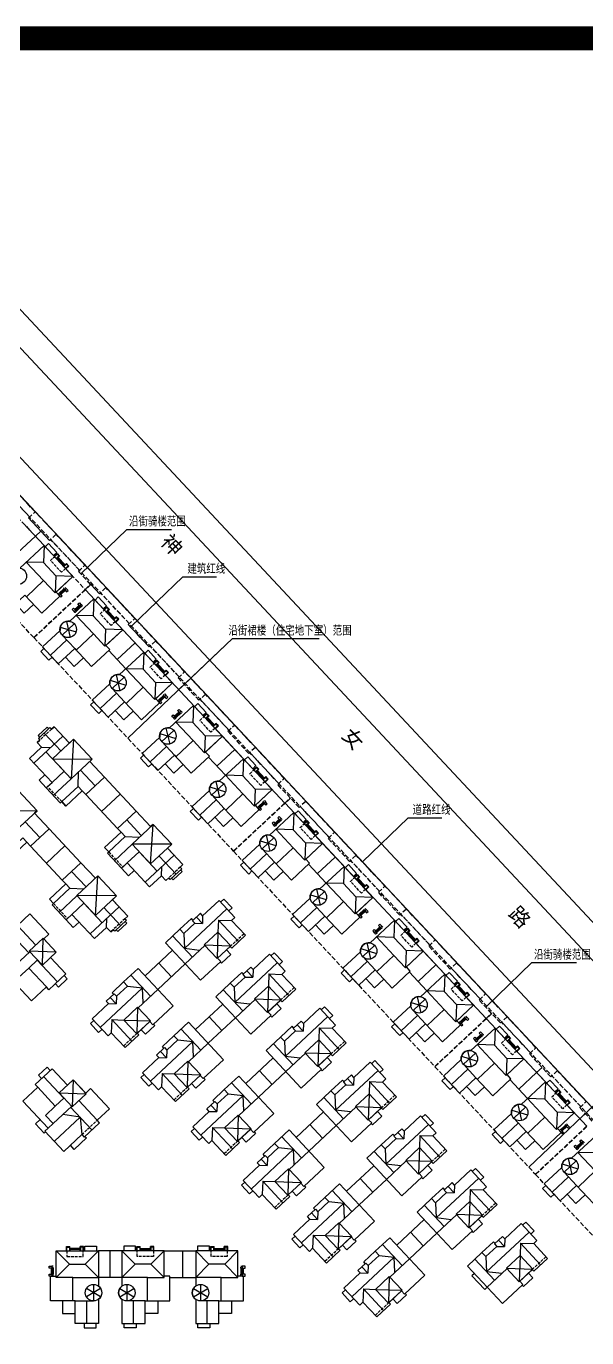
# Model space of a CAD drawing. Extents: x -34815 to 81416, y -425322 to 67478.
# Drawn here: x 3537 to 5394, y -118473 to -114128 of the extents above; entities that cross this region are included whole.
import ezdxf

# ---------------------------------------------------------------- set-up
doc = ezdxf.new("R2010")
doc.units = 0
doc.header["$LTSCALE"] = 1000
doc.header["$MEASUREMENT"] = 0
doc.linetypes.add('DASH', pattern=[0.35, 0.25, -0.1])
doc.linetypes.add('DOTE', pattern=[2.42, 2, -0.2, 0.02, -0.2])
doc.layers.add('WALL', color=2, linetype='Continuous', lineweight=25)
doc.layers.add('坯担层', color=7, linetype='Continuous')
doc.styles.add('_TCH_DIM', font='SIMPLEX', dxfattribs={"bigfont": 'GBCBIG'})
doc.styles.add('宋体', font='', dxfattribs={"width": 0.666667})
doc.styles.get('宋体').set_extended_font_data('SimSun')

# ---------------------------------------------------------------- blocks, each defined once
blk = doc.blocks.new('jhjuuoiuo')
at = {"color": 9, "linetype": 'Continuous'}
for p, q in [((353099, 611012), (715639, 222973)), ((362679, 611012), (725218, 222973)), ((626797, 278513), (369120, 554327)), ((377979, 555087), (632721, 282427)), ((410555, 506451), (404957, 512443)), ((408234, 508935), (406772, 507570)), ((418934, 497483), (431205, 509384)), ((431205, 509384), (443149, 509384)), ((423867, 492202), (421614, 494613)), ((432492, 483538), (446181, 496736)), ((446181, 496736), (455206, 496736)), ((473403, 436253), (420153, 493248)), ((420153, 493248), (473403, 436253)), ((437180, 477953), (431582, 483945)), ((431449, 453619), (459401, 480209)), ((445071, 466577), (459401, 480209)), ((459401, 480209), (482622, 480209)), ((527199, 378673), (473471, 436180)), ((473471, 436180), (527199, 378673)), ((494150, 420491), (506368, 432315)), ((506368, 432315), (515393, 432315)), ((527121, 381685), (539393, 393586)), ((539393, 393586), (551338, 393586)), ((554097, 349883), (527267, 378600)), ((527267, 378600), (554097, 349883)), ((538599, 338932), (566551, 365523)), ((542143, 365607), (540682, 364241)), ((552221, 351891), (566551, 365523))]:
    blk.add_line(p, q, dxfattribs=at)
at = {"color": 1, "linetype": 'DOTE', "ltscale": 2}
blk.add_line((369120, 554327), (642529, 261687), dxfattribs=at)
at = {"color": 5, "linetype": 'DASH', "ltscale": 5}
for p, q in [((366152, 551047), (420085, 493321)), ((406347, 480486), (352415, 538212)), ((406715, 514085), (398996, 522338)), ((405249, 512716), (397535, 520973)), ((404957, 512443), (406715, 514085)), ((404957, 512443), (405249, 512716)), ((410555, 506451), (404957, 512443)), ((412313, 508094), (410555, 506451)), ((410847, 506724), (410555, 506451)), ((418561, 498467), (410847, 506724)), ((420027, 499836), (412313, 508094)), ((418269, 498194), (420027, 499836)), ((418269, 498194), (418561, 498467)), ((421546, 494686), (418269, 498194)), ((420085, 493321), (421546, 494686)), ((421614, 494613), (420153, 493248)), ((423867, 492202), (421614, 494613)), ((420085, 493321), (406347, 480486)), ((420153, 493248), (406416, 480413)), ((425621, 493840), (423867, 492202)), ((424159, 492475), (423867, 492202)), ((431874, 484218), (424159, 492475)), ((433339, 485587), (425621, 493840)), ((431582, 483945), (433339, 485587)), ((431582, 483945), (431874, 484218)), ((437180, 477953), (431582, 483945)), ((406416, 480413), (459665, 423418)), ((438937, 479595), (437180, 477953)), ((437472, 478226), (437180, 477953)), ((445186, 469969), (437472, 478226)), ((446652, 471338), (438937, 479595)), ((444894, 469696), (446652, 471338)), ((444894, 469696), (445186, 469969)), ((450492, 463704), (444894, 469696)), ((450492, 463704), (444894, 469696)), ((452249, 465346), (450492, 463704)), ((450784, 463977), (450492, 463704)), ((458499, 455720), (450784, 463977)), ((459964, 457089), (452249, 465346)), ((458206, 455447), (459964, 457089)), ((458206, 455447), (458499, 455720)), ((463804, 449456), (458206, 455447)), ((463804, 449456), (458206, 455447)), ((465562, 451097), (463804, 449456)), ((464097, 449729), (463804, 449456)), ((471811, 441472), (464097, 449729)), ((473276, 442840), (465562, 451097)), ((471519, 441199), (473276, 442840)), ((471519, 441199), (471811, 441472)), ((474864, 437618), (471519, 441199)), ((474864, 437618), (471519, 441199)), ((459665, 423418), (473403, 436253)), ((473471, 436180), (459734, 423345)), ((473403, 436253), (474864, 437618)), ((473403, 436253), (474864, 437618)), ((474932, 437545), (473471, 436180)), ((474932, 437545), (473471, 436180)), ((477253, 435061), (474932, 437545)), ((477253, 435061), (474932, 437545)), ((479007, 436699), (477253, 435061)), ((477546, 435334), (477253, 435061)), ((485260, 427077), (477546, 435334)), ((486725, 428445), (479007, 436699)), ((484968, 426804), (486725, 428445)), ((484968, 426804), (485260, 427077)), ((490702, 420666), (484968, 426804)), ((490702, 420666), (484968, 426804)), ((459734, 423345), (513461, 365838)), ((492459, 422307), (490702, 420666)), ((490995, 420939), (490702, 420666)), ((498709, 412682), (490995, 420939)), ((500173, 414050), (492459, 422307)), ((498417, 412409), (500173, 414050)), ((498417, 412409), (498709, 412682)), ((504151, 406271), (498417, 412409)), ((504151, 406271), (498417, 412409)), ((505908, 407912), (504151, 406271)), ((513622, 399654), (505908, 407912)), ((504444, 406544), (504151, 406271)), ((512158, 398287), (504444, 406544)), ((511866, 398014), (513622, 399654)), ((511866, 398014), (512158, 398287)), ((517600, 391876), (511866, 398014)), ((517600, 391876), (511866, 398014)), ((519354, 393514), (517600, 391876)), ((527074, 385262), (519354, 393514)), ((517893, 392149), (517600, 391876)), ((525607, 383892), (517893, 392149)), ((525315, 383619), (527074, 385262)), ((525315, 383619), (525607, 383892)), ((528660, 380038), (525315, 383619)), ((528660, 380038), (525315, 383619)), ((513461, 365838), (527199, 378673)), ((527267, 378600), (513530, 365765)), ((527199, 378673), (528660, 380038)), ((527199, 378673), (528660, 380038)), ((528728, 379965), (527267, 378600)), ((528728, 379965), (527267, 378600)), ((531049, 377481), (528728, 379965)), ((531049, 377481), (528728, 379965)), ((532805, 379121), (531049, 377481)), ((540523, 370867), (532805, 379121)), ((531342, 377754), (531049, 377481)), ((539056, 369497), (531342, 377754)), ((538764, 369224), (540523, 370867)), ((538764, 369224), (539056, 369497)), ((544498, 363086), (538764, 369224)), ((544498, 363086), (538764, 369224)), ((513530, 365765), (540359, 337048)), ((546254, 364726), (544498, 363086)), ((553972, 356472), (546254, 364726)), ((544791, 363359), (544498, 363086)), ((552505, 355102), (544791, 363359)), ((552213, 354829), (553972, 356472)), ((552213, 354829), (552505, 355102)), ((555558, 351248), (552213, 354829)), ((555558, 351248), (552213, 354829)), ((540359, 337048), (554097, 349883)), ((540427, 336975), (554165, 349810)), ((580706, 293863), (540427, 336975))]:
    blk.add_line(p, q, dxfattribs=at)
at = {"color": 1, "linetype": 'DASH', "ltscale": 5}
blk.add_line((639782, 261687), (367645, 552940), dxfattribs=at)
at = {"layer": 'WALL', "color": 5}
for p, q in [((412438, 501505), (413250, 502263)), ((414282, 499532), (415093, 500290)), ((414394, 493479), (413225, 492387)), ((414579, 493282), (413410, 492189)), ((414763, 493084), (413594, 491992)), ((414633, 493223), (415132, 492690)), ((418532, 489051), (417362, 487959)), ((418716, 488854), (417547, 487761)), ((418900, 488656), (417731, 487564)), ((418661, 488912), (418163, 489445)), ((425751, 487256), (426562, 488014)), ((427594, 485283), (428405, 486041)), ((439063, 473007), (439874, 473765)), ((440907, 471034), (441718, 471792)), ((441019, 464981), (439850, 463889)), ((441204, 464784), (440035, 463692)), ((441388, 464587), (440219, 463494)), ((441258, 464726), (441757, 464192)), ((445156, 460553), (443987, 459461)), ((445341, 460356), (444172, 459264)), ((445525, 460159), (444356, 459066)), ((445286, 460414), (444788, 460948)), ((452376, 458759), (453187, 459516)), ((454219, 456786), (455030, 457543)), ((465688, 444510), (466499, 445267)), ((467532, 442537), (468343, 443295)), ((467644, 436484), (466475, 435391)), ((467829, 436286), (466659, 435194)), ((468013, 436089), (466844, 434997)), ((467883, 436228), (468382, 435695)), ((471918, 431909), (470749, 430817)), ((472102, 431712), (470933, 430620)), ((472287, 431515), (471117, 430423)), ((472048, 431771), (471549, 432304)), ((479137, 430115), (479948, 430873)), ((480981, 428142), (481792, 428900)), ((492586, 415720), (493397, 416478)), ((494429, 413747), (495241, 414505)), ((494549, 407686), (493380, 406594)), ((494734, 407489), (493564, 406397)), ((494918, 407292), (493749, 406199)), ((494788, 407431), (495286, 406897)), ((455678, 404981), (455568, 401730)), ((461072, 399209), (455678, 404981)), ((455678, 404981), (459212, 404861)), ((498816, 403120), (497647, 402027)), ((498946, 402981), (498447, 403514)), ((499000, 402922), (497831, 401830)), ((499185, 402725), (498015, 401633)), ((506035, 401325), (506846, 402083)), ((507878, 399352), (508690, 400110)), ((469127, 390586), (469017, 387336)), ((474520, 384814), (469127, 390586)), ((469127, 390586), (472661, 390466)), ((519484, 386930), (520295, 387688)), ((521327, 384957), (522139, 385715)), ((521447, 378896), (520278, 377804)), ((521631, 378699), (520462, 377607)), ((521686, 378641), (522184, 378107)), ((427181, 378356), (427061, 374823)), ((432574, 372584), (427181, 378356)), ((427181, 378356), (430431, 378246)), ((482576, 376191), (482466, 372941)), ((487969, 370419), (482576, 376191)), ((482576, 376191), (486110, 376071)), ((521816, 378502), (520647, 377410)), ((525714, 374330), (524545, 373237)), ((525898, 374132), (524729, 373040)), ((526082, 373935), (524913, 372843)), ((525844, 374191), (525345, 374724)), ((532933, 372535), (533744, 373293)), ((534776, 370562), (535588, 371320)), ((440630, 363961), (440510, 360428)), ((446023, 358189), (440630, 363961)), ((440630, 363961), (443880, 363851)), ((496025, 361796), (495915, 358546)), ((501418, 356024), (496025, 361796)), ((496025, 361796), (499559, 361676)), ((546382, 358140), (547193, 358898)), ((548225, 356167), (549037, 356925)), ((454079, 349567), (453959, 346033)), ((459472, 343794), (454079, 349567)), ((454079, 349567), (457329, 349456)), ((509474, 347401), (509364, 344151)), ((514867, 341629), (509474, 347401)), ((509474, 347401), (513008, 347281)), ((548345, 350106), (547176, 349014)), ((548529, 349909), (547360, 348817)), ((548714, 349712), (547545, 348620)), ((548584, 349851), (549082, 349317)), ((552612, 345540), (551443, 344447)), ((552796, 345342), (551627, 344250)), ((552980, 345145), (551811, 344053)), ((552742, 345401), (552243, 345934)), ((467528, 335172), (467408, 331638)), ((472921, 329399), (467528, 335172)), ((467528, 335172), (470778, 335061)), ((522923, 333006), (522813, 329756)), ((528316, 327234), (522923, 333006)), ((522923, 333006), (526457, 332886)), ((480977, 320777), (480857, 317243)), ((486370, 315004), (480977, 320777)), ((480977, 320777), (484227, 320666)), ((412310, 316587), (415860, 313037)), ((416010, 316587), (416010, 317697)), ((418710, 316587), (418710, 317697)), ((423610, 316587), (420060, 313037)), ((429910, 316587), (433460, 313037)), ((434810, 316587), (434810, 317697)), ((437510, 316587), (437510, 317697)), ((441210, 316587), (437660, 313037)), ((449610, 316587), (453160, 313037)), ((454510, 316587), (454510, 317697)), ((457210, 316587), (457210, 317697)), ((460910, 316587), (457360, 313037)), ((536372, 318612), (536262, 315361)), ((541765, 312839), (536372, 318612)), ((536372, 318612), (539906, 318492)), ((412310, 309487), (415860, 313037)), ((423610, 309487), (420060, 313037)), ((429910, 309487), (433460, 313037)), ((441210, 309487), (437660, 313037)), ((449610, 309487), (453160, 313037)), ((460910, 309487), (457360, 313037)), ((411160, 311937), (410430, 311937)), ((410970, 311937), (410970, 310337)), ((411240, 311937), (411240, 310337)), ((411510, 311937), (411510, 310337)), ((461710, 311937), (461710, 310337)), ((461980, 311937), (461980, 310337)), ((462060, 311937), (462790, 311937)), ((462250, 311937), (462250, 310337)), ((494426, 306382), (494305, 302848)), ((499819, 300609), (494426, 306382)), ((494426, 306382), (497676, 306271))]:
    blk.add_line(p, q, dxfattribs=at)
for points in [[(409093, 505085), (403495, 511077)], [(402023, 503132), (406772, 507570)], [(409093, 505085), (408937, 500492), (404344, 500648)], [(411591, 502412), (412468, 503231), (410283, 505569), (409406, 504750)], [(411790, 502199), (412601, 502957), (413250, 502263)], [(411892, 502090), (412594, 502745), (413038, 502270), (412336, 501615)], [(412438, 501505), (412658, 501710), (414501, 499737), (414282, 499532)], [(412855, 501894), (414698, 499921)], [(408986, 495679), (404344, 500648)], [(412214, 496984), (408937, 500492)], [(414828, 498947), (415529, 499603), (415086, 500078), (414384, 499422)], [(414930, 498838), (415741, 499596), (415093, 500290)], [(416808, 496828), (412214, 496984), (412058, 492391)], [(412826, 492082), (413191, 492423), (413464, 492131), (413099, 491790)], [(414726, 493857), (414762, 493891), (415035, 493599), (414633, 493223), (414360, 493515), (414580, 493720)], [(422406, 490837), (422250, 486243), (417656, 486399)], [(424904, 488163), (425780, 488982), (423596, 491321), (422719, 490501)], [(406294, 489332), (403810, 487011), (401489, 489495)], [(417400, 487186), (417363, 487152), (417090, 487444), (417492, 487820), (417765, 487527), (417546, 487323)], [(417400, 487186), (417765, 487527), (417492, 487820), (417127, 487478)], [(419300, 488961), (419336, 488995), (419063, 489288), (418661, 488912), (418934, 488620), (419154, 488825)], [(425102, 487950), (425913, 488708), (426562, 488014)], [(425205, 487841), (425906, 488496), (426350, 488021), (425649, 487366)], [(425751, 487256), (425970, 487461), (427813, 485488), (427594, 485283)], [(426167, 487645), (428011, 485672)], [(417155, 484152), (413940, 481148)], [(415051, 484793), (416045, 480507)], [(422298, 481430), (417656, 486399)], [(425527, 482736), (422250, 486243)], [(428140, 484699), (428842, 485354), (428398, 485829), (427697, 485174)], [(428243, 484589), (429054, 485347), (428405, 486041)], [(413443, 483291), (417652, 482009)], [(417285, 477568), (413940, 481148)], [(430120, 482580), (425527, 482736), (425371, 478142)], [(435718, 476588), (430120, 482580)], [(411263, 475225), (410386, 474406), (408201, 476744), (409078, 477564)], [(410785, 475737), (415169, 479833)], [(430969, 472150), (426395, 477046)], [(428647, 474635), (433397, 479072)], [(438216, 473914), (439093, 474734), (436908, 477072), (436031, 476253)], [(419607, 475083), (417122, 472762), (414801, 475247)], [(435718, 476588), (435562, 471994), (430969, 472150)], [(438415, 473701), (439226, 474459), (439874, 473765)], [(438517, 473592), (439219, 474247), (439662, 473772), (438961, 473117)], [(439063, 473007), (439283, 473212), (441126, 471239), (440907, 471034)], [(439480, 473396), (441323, 471424)], [(430468, 469903), (427253, 466899)], [(428363, 470545), (429357, 466258)], [(435611, 467181), (430969, 472150)], [(438839, 468487), (435562, 471994)], [(441453, 470450), (442154, 471105), (441711, 471580), (441009, 470925)], [(441555, 470340), (442366, 471098), (441718, 471792)], [(426756, 469043), (430965, 467760)], [(430598, 463319), (427253, 466899)], [(443433, 468331), (438839, 468487), (438683, 463893)], [(424575, 460977), (423698, 460157), (421514, 462496), (422390, 463315)], [(424097, 461488), (428481, 465584)], [(439451, 463584), (439816, 463926), (440089, 463633), (439724, 463292)], [(441351, 465359), (441387, 465393), (441660, 465101), (441258, 464726), (440985, 465018), (441204, 465223)], [(451528, 459665), (452405, 460485), (450221, 462823), (449344, 462004)], [(432919, 460835), (430435, 458513), (428113, 460998)], [(444025, 458688), (443988, 458654), (443715, 458947), (444117, 459322), (444390, 459030), (444171, 458825)], [(444025, 458688), (444390, 459030), (444117, 459322), (443752, 458981)], [(449031, 462339), (448875, 457745), (444281, 457901)], [(445925, 460463), (445961, 460498), (445688, 460790), (445286, 460414), (445559, 460122), (445778, 460327)], [(451727, 459453), (452538, 460210), (453187, 459516)], [(451830, 459343), (452531, 459998), (452975, 459523), (452273, 458868)], [(413807, 436615), (414899, 435446), (419283, 439542), (420239, 438519), (425208, 443161), (421317, 447326), (421974, 447941), (416991, 453275), (415895, 452251), (411798, 456635), (411075, 455959), (410665, 456397), (407582, 453517), (407991, 453078), (407268, 452402), (408429, 451160), (405214, 448156), (411221, 441726), (409687, 440292), (413441, 436273), (413807, 436615)], [(410329, 456083), (409913, 456529), (407502, 454276), (407918, 453831)], [(411075, 455959), (411798, 456635), (415895, 452251), (416991, 453275), (421974, 447941), (421317, 447326), (425208, 443161), (420239, 438519), (419283, 439542), (414899, 435446), (413807, 436615)], [(441676, 456296), (442670, 452009)], [(448923, 452933), (444281, 457901)], [(452151, 454238), (448875, 457745)], [(452376, 458759), (452595, 458963), (454438, 456990), (454219, 456786)], [(452792, 459148), (454636, 457175)], [(454765, 456201), (455467, 456856), (455023, 457331), (454321, 456676)], [(454868, 456091), (455679, 456849), (455030, 457543)], [(410052, 440634), (411221, 441726), (405214, 448156), (408429, 451160), (407268, 452402), (407991, 453078)], [(406374, 446914), (414120, 454150)], [(413629, 450134), (409124, 454957)], [(414120, 454150), (415895, 452251), (416991, 453275), (421974, 447941), (421317, 447326), (425208, 443161), (420239, 438519)], [(416991, 453275), (416348, 442684)], [(440068, 454794), (444277, 453511)], [(443780, 455654), (440565, 452651)], [(443910, 449070), (440565, 452651)], [(456745, 454082), (452151, 454238), (451995, 449644)], [(462343, 448090), (456745, 454082)], [(408429, 451160), (410831, 451078)], [(411221, 441726), (414436, 444730), (409589, 449918)], [(437888, 446728), (437011, 445908), (434826, 448247), (435703, 449066)], [(437410, 447239), (441794, 451335)], [(455272, 446137), (460022, 450575)], [(411364, 448018), (421974, 447941)], [(446231, 446586), (443747, 444265), (441426, 446749)], [(457593, 443653), (453019, 448548)], [(462343, 448090), (462187, 443497), (457593, 443653)], [(464841, 445417), (465718, 446236), (463533, 448574), (462656, 447755)], [(465040, 445204), (465851, 445962), (466499, 445267)], [(465142, 445094), (465844, 445750), (466287, 445275), (465586, 444619)], [(399047, 422824), (400139, 421655), (404523, 425751), (405479, 424728), (410448, 429371), (406556, 433536), (407214, 434150), (402230, 439484), (401134, 438460), (397038, 442845), (396315, 442169), (395905, 442607), (392822, 439726), (393231, 439288), (392508, 438612), (393668, 437370), (390453, 434366), (396461, 427936), (394926, 426502), (398681, 422483), (399047, 422824)], [(396315, 442169), (397038, 442845), (401134, 438460), (402230, 439484), (407214, 434150), (406556, 433536), (410448, 429371), (405479, 424728), (404523, 425751), (400139, 421655), (399047, 422824)], [(409687, 440292), (407782, 442331), (409316, 443765)], [(411564, 438283), (416314, 442720)], [(418191, 440711), (418321, 444527)], [(422724, 440840), (418832, 445005)], [(425208, 443161), (433673, 434100)], [(454988, 442047), (455982, 437761)], [(462236, 438684), (457593, 443653)], [(465464, 439989), (462187, 443497)], [(465688, 444510), (465907, 444714), (467751, 442742), (467532, 442537)], [(466105, 444899), (467948, 442926)], [(468078, 441952), (468779, 442608), (468335, 443083), (467634, 442427)], [(468180, 441843), (468991, 442600), (468343, 443295)], [(399359, 440360), (401134, 438460), (402230, 439484), (407214, 434150), (406556, 433536), (410448, 429371), (405479, 424728)], [(419283, 439542), (418191, 440711), (413807, 436615)], [(420239, 438519), (428705, 429458)], [(429441, 438631), (424472, 433988)], [(453381, 440545), (457590, 439262)], [(457093, 441406), (453878, 438402)], [(457223, 434821), (453878, 438402)], [(470057, 439833), (465464, 439989), (465308, 435396)], [(451200, 432479), (450323, 431660), (448139, 433998), (449015, 434817)], [(450722, 432990), (455106, 437087)], [(466076, 435087), (466441, 435428), (466714, 435136), (466349, 434794)], [(467975, 436862), (468012, 436896), (468285, 436603), (467883, 436228), (467610, 436520), (467829, 436725)], [(396604, 434228), (407214, 434150)], [(407963, 427050), (404072, 431215)], [(445483, 419131), (446206, 419807), (442110, 424191), (443206, 425215), (438222, 430550), (437565, 429935), (433673, 434100), (428705, 429458), (429660, 428435), (425276, 424339), (426368, 423170)], [(426368, 423170), (425276, 424339), (429660, 428435), (428705, 429458), (433673, 434100), (437565, 429935), (438222, 430550), (443206, 425215), (442110, 424191), (446206, 419807), (445483, 419131), (445892, 418693), (442809, 415812), (442399, 416250), (441676, 415574), (440515, 416817), (437300, 413813), (431292, 420243), (429758, 418809), (426003, 422828), (426368, 423170)], [(443885, 422292), (442110, 424191), (443206, 425215), (438222, 430550), (437565, 429935), (433673, 434100), (428705, 429458)], [(431189, 431779), (435080, 427614)], [(459544, 432337), (457059, 430016), (454738, 432500)], [(478489, 430809), (479300, 431567), (479948, 430873)], [(478591, 430699), (479293, 431355), (479736, 430880), (479035, 430224)], [(410448, 429371), (418913, 420310)], [(429660, 428435), (430753, 427266), (426368, 423170)], [(437579, 419959), (438222, 430550)], [(479137, 430115), (479356, 430320), (481200, 428347), (480981, 428142)], [(479554, 430504), (481397, 428531)], [(481527, 427557), (482228, 428213), (481784, 428688), (481083, 428032)], [(481629, 427448), (482440, 428205), (481792, 428900)], [(404523, 425751), (403431, 426921), (399047, 422824)], [(405479, 424728), (413944, 415668)], [(414680, 424840), (409712, 420198)], [(427880, 420819), (432630, 425256)], [(430753, 427266), (434569, 427136)], [(443206, 425215), (432596, 425293)], [(489241, 419300), (483506, 425438)], [(431292, 420243), (434507, 423247), (439354, 418059)], [(436139, 415055), (443885, 422292)], [(439845, 422075), (444350, 417252)], [(482136, 417384), (486886, 421821)], [(430722, 405341), (431446, 406017), (427350, 410401), (428446, 411425), (423462, 416759), (422804, 416145), (418913, 420310), (413944, 415668), (414900, 414645), (410516, 410549), (411608, 409379)], [(411608, 409379), (410516, 410549), (414900, 414645), (413944, 415668), (418913, 420310), (422804, 416145), (423462, 416759), (428446, 411425), (427350, 410401), (431446, 406017), (430722, 405341), (431132, 404903), (428048, 402022), (427639, 402460), (426915, 401784), (425755, 403026), (422540, 400023), (416532, 406453), (414997, 405019), (411243, 409038), (411608, 409379)], [(429125, 408501), (427350, 410401), (428446, 411425), (423462, 416759), (422804, 416145), (418913, 420310), (413944, 415668)], [(416429, 417989), (420320, 413824)], [(429758, 418809), (431662, 416771), (433197, 418204)], [(430123, 419151), (431292, 420243), (437300, 413813), (440515, 416817), (441676, 415574), (442399, 416250)], [(440515, 416817), (440597, 419219)], [(445556, 418379), (445973, 417933), (443561, 415680), (443145, 416126)], [(484491, 414863), (479781, 419905)], [(491938, 416414), (492749, 417172), (493397, 416478)], [(414900, 414645), (415992, 413476), (411608, 409379)], [(422819, 406168), (423462, 416759)], [(492040, 416304), (492742, 416960), (493185, 416485), (492484, 415829)], [(492586, 415720), (492805, 415925), (494649, 413952), (494429, 413747)], [(493003, 416109), (494846, 414136)], [(494976, 413162), (495677, 413818), (495233, 414293), (494532, 413637)], [(495078, 413053), (495889, 413810), (495241, 414505)], [(413120, 407029), (417870, 411466)], [(415992, 413476), (419808, 413346)], [(428446, 411425), (417836, 411503)], [(459212, 404861), (460089, 405680), (455856, 410211), (451472, 406115), (450857, 406772), (448738, 404793), (449353, 404135), (446430, 401404), (445406, 402500), (441533, 398882), (450886, 388871), (456293, 393923), (455474, 394800), (458835, 397940), (459245, 397502), (462898, 400915), (459212, 404861)], [(458447, 407438), (459316, 408250), (457132, 410589), (456262, 409776)], [(398137, 389814), (393085, 395222), (397908, 399727), (397294, 400385), (401386, 404208), (402000, 403550), (405288, 406623), (410340, 401215), (409025, 399986), (412370, 396406), (410836, 394972), (414932, 390588), (410401, 386355), (409719, 387086), (405773, 383400), (399014, 390634), (398137, 389814), (393085, 395222)], [(416532, 406453), (419747, 409457), (424594, 404269)], [(421379, 401265), (429125, 408501)], [(425084, 408285), (429590, 403462)], [(457972, 407946), (446610, 397330)], [(402000, 403550), (406915, 398289)], [(414997, 405019), (416902, 402980), (418437, 404414)], [(415363, 405360), (416532, 406453), (422540, 400023), (425755, 403026), (426915, 401784), (427639, 402460)], [(425755, 403026), (425836, 405429)], [(430796, 404589), (431212, 404143), (428801, 401890), (428384, 402336)], [(448857, 404973), (448482, 405374), (445406, 402500)], [(449353, 404135), (451402, 404065)], [(449798, 405782), (451402, 404065)], [(451472, 406115), (451402, 404065)], [(399340, 402297), (405006, 396232)], [(408643, 392924), (408888, 400133)], [(443469, 400691), (448726, 395065)], [(446430, 401404), (446610, 397330)], [(455568, 401730), (455328, 394663)], [(505387, 402019), (506198, 402777), (506846, 402083)], [(505489, 401909), (506191, 402565), (506634, 402090), (505933, 401434)], [(506035, 401325), (506254, 401530), (508098, 399557), (507878, 399352)], [(506452, 401714), (508295, 399741)], [(508425, 398767), (509126, 399423), (508682, 399898), (507981, 399242)], [(508527, 398658), (509338, 399416), (508690, 400110)], [(400329, 391862), (405298, 396505)], [(412370, 396406), (405162, 396651)], [(436069, 390082), (443376, 396909)], [(450662, 396874), (446610, 397330)], [(452051, 398171), (446790, 393256)], [(451914, 398317), (458981, 398077)], [(456154, 393793), (456496, 393428), (458980, 395749), (457819, 396991)], [(471896, 393043), (472765, 393855), (470581, 396194), (469711, 395381)], [(516139, 390510), (510404, 396648)], [(405008, 392128), (407346, 394313)], [(412666, 388472), (407273, 394244)], [(439483, 386429), (446790, 393256)], [(439723, 393496), (443136, 389842)], [(472661, 390466), (473538, 391286), (469305, 395816), (464921, 391720), (464306, 392377), (462187, 390398), (462802, 389740), (459879, 387009), (458855, 388105), (454982, 384487), (464335, 374476), (469742, 379528), (468923, 380405), (472284, 383545), (472694, 383107), (476347, 386520), (472661, 390466)], [(471421, 393551), (460059, 382935)], [(509034, 388594), (513784, 393031)], [(409719, 387086), (405008, 392128), (402377, 389670), (400329, 391862), (399014, 390634)], [(414449, 390137), (415269, 389261), (412930, 387076), (412111, 387953)], [(427061, 374823), (426184, 374004), (421951, 378534), (426335, 382630), (425721, 383288), (427840, 385268), (428454, 384610), (431377, 387341), (430353, 388437), (434226, 392055), (443579, 382044), (438172, 376992), (437352, 377869), (433991, 374729), (434401, 374291), (430747, 370877), (427061, 374823)], [(432290, 390246), (437546, 384620)], [(462306, 390578), (461931, 390979), (458855, 388105)], [(462802, 389740), (464851, 389670)], [(463247, 391388), (464851, 389670)], [(464921, 391720), (464851, 389670)], [(511389, 386073), (506679, 391115)], [(424067, 376269), (435430, 386885)], [(427652, 385162), (427277, 385563), (430353, 388437)], [(431377, 387341), (435430, 386885)], [(434222, 381513), (439483, 386429)], [(435610, 382810), (435430, 386885)], [(456918, 386296), (462175, 380670)], [(459879, 387009), (460059, 382935)], [(469017, 387336), (468777, 380268)], [(518836, 387624), (519647, 388382), (520295, 387688)], [(518938, 387514), (519640, 388170), (520083, 387695), (519382, 387039)], [(519484, 386930), (519703, 387135), (521547, 385162), (521327, 384957)], [(519901, 387319), (521744, 385346)], [(521976, 384263), (522787, 385021), (522139, 385715)], [(426335, 382630), (428385, 382561)], [(426780, 384278), (428385, 382561)], [(428454, 384610), (428385, 382561)], [(449518, 375687), (456825, 382514)], [(464111, 382479), (460059, 382935)], [(465500, 383776), (460239, 378861)], [(465363, 383922), (472430, 383682)], [(469603, 379399), (469945, 379033), (472429, 381354), (471268, 382596)], [(521874, 384372), (522575, 385028), (522131, 385503), (521430, 384847)], [(434085, 381659), (433845, 374592)], [(452932, 372034), (460239, 378861)], [(453172, 379101), (456585, 375447)], [(486110, 376071), (486987, 376891), (482754, 381421), (478370, 377325), (477755, 377982), (475636, 376003), (476251, 375345), (473328, 372614), (472304, 373710), (468431, 370092), (477784, 360081), (483191, 365133), (482372, 366010), (485733, 369150), (486143, 368712), (489796, 372125), (486110, 376071)], [(484870, 379156), (473508, 368540)], [(485345, 378648), (486214, 379460), (484030, 381799), (483160, 380986)], [(424542, 375761), (423672, 374949), (421488, 377287), (422357, 378099)], [(430431, 378246), (437498, 378006)], [(438310, 377122), (438652, 376757), (436167, 374436), (435007, 375678)], [(440510, 360428), (439633, 359609), (435400, 364139), (439784, 368235), (439170, 368893), (441289, 370873), (441903, 370215), (444826, 372946), (443802, 374042), (447675, 377660), (457028, 367649), (451620, 362598), (450801, 363474), (447440, 360334), (447850, 359896), (444196, 356482), (440510, 360428)], [(445739, 375851), (450995, 370225)], [(475755, 376183), (475380, 376584), (472304, 373710)], [(476251, 375345), (478300, 375275)], [(476696, 376993), (478300, 375275)], [(478370, 377325), (478300, 375275)], [(437516, 361874), (448879, 372490)], [(441101, 370767), (440726, 371168), (443802, 374042)], [(444826, 372946), (448879, 372490)], [(447671, 367118), (452932, 372034)], [(449059, 368415), (448879, 372490)], [(470367, 371901), (475624, 366275)], [(473328, 372614), (473508, 368540)], [(482466, 372941), (482226, 365874)], [(532285, 373229), (533096, 373987), (533744, 373293)], [(532387, 373119), (533089, 373775), (533532, 373300), (532831, 372644)], [(532933, 372535), (533152, 372740), (534996, 370767), (534776, 370562)], [(533350, 372924), (535193, 370951)], [(439784, 368235), (441834, 368166)], [(440229, 369883), (441834, 368166)], [(441903, 370215), (441834, 368166)], [(462967, 361292), (470274, 368119)], [(477560, 368084), (473508, 368540)], [(478949, 369381), (473688, 364466)], [(478812, 369527), (485879, 369287)], [(483052, 365004), (483394, 364638), (485878, 366959), (484717, 368202)], [(535323, 369977), (536024, 370633), (535580, 371108), (534879, 370452)], [(535425, 369868), (536236, 370626), (535588, 371320)], [(409329, 348540), (414381, 343133), (419203, 347638), (419818, 346981), (423910, 350804), (423295, 351461), (426584, 354533), (421532, 359941), (420216, 358712), (416871, 362292), (415337, 360859), (411241, 365243), (406710, 361010), (407393, 360280), (403447, 356593), (410206, 349359), (409329, 348540), (414381, 343133)], [(410758, 364792), (409939, 365669), (407601, 363485), (408420, 362608)], [(447534, 367265), (447294, 360197)], [(466621, 364706), (470034, 361052)], [(499559, 361676), (500436, 362496), (496203, 367026), (491819, 362930), (491204, 363587), (489085, 361608), (489700, 360950), (486777, 358219), (485753, 359315), (481880, 355697), (491233, 345686), (496640, 350738), (495821, 351615), (499182, 354756), (499592, 354317), (503245, 357731), (499559, 361676)], [(498319, 364761), (486957, 354145)], [(498794, 364253), (499663, 365065), (497479, 367404), (496609, 366591)], [(543037, 361720), (537302, 367858)], [(408975, 363127), (414369, 357354)], [(416871, 362292), (416626, 355084)], [(437991, 361366), (437121, 360554), (434937, 362892), (435806, 363704)], [(443880, 363851), (450947, 363611)], [(451759, 362727), (452101, 362362), (449616, 360041), (448456, 361283)], [(453959, 346033), (453082, 345214), (448849, 349744), (453233, 353840), (452619, 354498), (454738, 356478), (455352, 355820), (458275, 358551), (457251, 359647), (461124, 363265), (470477, 353254), (465069, 348203), (464250, 349079), (460889, 345939), (461299, 345501), (457645, 342087), (453959, 346033)], [(459188, 361456), (464444, 355830)], [(466381, 357639), (473688, 364466)], [(489204, 361788), (488829, 362189), (485753, 359315)], [(490145, 362598), (491749, 360880)], [(491819, 362930), (491749, 360880)], [(538287, 357283), (533577, 362325)], [(535932, 359804), (540682, 364241)], [(407393, 360280), (412103, 355238), (409473, 352780), (411521, 350588), (410206, 349359)], [(413145, 358811), (420353, 358566)], [(450965, 347479), (462328, 358095)], [(454550, 356372), (454175, 356773), (457251, 359647)], [(458275, 358551), (462328, 358095)], [(461120, 352723), (466381, 357639)], [(462508, 354020), (462328, 358095)], [(486777, 358219), (486957, 354145)], [(489700, 360950), (491749, 360880)], [(495915, 358546), (495675, 351479)], [(545734, 358834), (546545, 359592), (547193, 358898)], [(545836, 358724), (546537, 359380), (546981, 358905), (546280, 358250)], [(546382, 358140), (546601, 358345), (548445, 356372), (548225, 356167)], [(546799, 358529), (548642, 356556)], [(411521, 350588), (416490, 355230)], [(412103, 355238), (414442, 357422)], [(421864, 348892), (416197, 354957)], [(423295, 351461), (418380, 356722)], [(453678, 355488), (455283, 353771)], [(455352, 355820), (455283, 353771)], [(483816, 357506), (489073, 351880)], [(491009, 353689), (486957, 354145)], [(492398, 354986), (487137, 350071)], [(492261, 355132), (499328, 354892)], [(548772, 355582), (549473, 356238), (549029, 356713), (548328, 356057)], [(548874, 355473), (549685, 356231), (549037, 356925)], [(408014, 351705), (406772, 350544), (409093, 348060), (409458, 348401)], [(411855, 345836), (418723, 352253)], [(418723, 352253), (414151, 353046)], [(418723, 352253), (419203, 347638)], [(453233, 353840), (455283, 353771)], [(460983, 352870), (460743, 345803)], [(476416, 346897), (483723, 353724)], [(513008, 347281), (513885, 348101), (509652, 352631), (505268, 348535), (504653, 349193), (502534, 347213), (503149, 346555), (500226, 343824), (499202, 344920), (495329, 341302), (504682, 331291), (510089, 336343), (509270, 337220), (512631, 340361), (513041, 339922), (516694, 343336), (513008, 347281)], [(496501, 350609), (496843, 350243), (499327, 352564), (498166, 353807)], [(512243, 349858), (513112, 350671), (510927, 353009), (510058, 352196)], [(420008, 347158), (420410, 346727), (417159, 343689), (416142, 344778)], [(451440, 346971), (450570, 346159), (448386, 348497), (449255, 349310)], [(457329, 349456), (464396, 349216)], [(465208, 348332), (465550, 347967), (463065, 345646), (461905, 346888)], [(467408, 331638), (466531, 330819), (462298, 335349), (466682, 339445), (466068, 340103), (468187, 342083), (468801, 341425), (471724, 344156), (470700, 345252), (474573, 348870), (483926, 338860), (478518, 333808), (477699, 334684), (474338, 331544), (474748, 331106), (471094, 327692), (467408, 331638)], [(472636, 347061), (477893, 341435)], [(479830, 343244), (487137, 350071)], [(480070, 350311), (483483, 346657)], [(502653, 347393), (502278, 347794), (499202, 344920)], [(511768, 350366), (500406, 339750)], [(503594, 348203), (505198, 346485)], [(505268, 348535), (505198, 346485)], [(464414, 333084), (475777, 343700)], [(467999, 341977), (467624, 342378), (470700, 345252)], [(471724, 344156), (475777, 343700)], [(475957, 339626), (475777, 343700)], [(500226, 343824), (500406, 339750)], [(503149, 346555), (505198, 346485)], [(509364, 344151), (509124, 337084)], [(467127, 341093), (468732, 339376)], [(468801, 341425), (468732, 339376)], [(474569, 338328), (479830, 343244)], [(497265, 343111), (502522, 337485)], [(505847, 340591), (500586, 335676)], [(505710, 340737), (512777, 340497)], [(466682, 339445), (468732, 339376)], [(474432, 338475), (474192, 331408)], [(489865, 332502), (497172, 339329)], [(504458, 339294), (500406, 339750)], [(526457, 332886), (527334, 333706), (523101, 338236), (518717, 334140), (518102, 334798), (515983, 332818), (516598, 332160), (513675, 329429), (512651, 330525), (508778, 326907), (518131, 316896), (523538, 321948), (522719, 322825), (526080, 325966), (526490, 325527), (530143, 328941), (526457, 332886)], [(509950, 336214), (510292, 335848), (512776, 338169), (511615, 339412)], [(525692, 335463), (526561, 336276), (524376, 338614), (523507, 337801)], [(464889, 332576), (464019, 331764), (461835, 334102), (462704, 334915)], [(470778, 335061), (477845, 334821)], [(478657, 333937), (478999, 333572), (476514, 331251), (475354, 332493)], [(480857, 317243), (479980, 316424), (475747, 320954), (480131, 325050), (479517, 325708), (481636, 327688), (482250, 327030), (485173, 329761), (484149, 330857), (488022, 334475), (497375, 324465), (491967, 319413), (491148, 320290), (487787, 317149), (488197, 316711), (484543, 313297), (480857, 317243)], [(493279, 328849), (500586, 335676)], [(493519, 335916), (496932, 332262)], [(516102, 332999), (515727, 333400), (512651, 330525)], [(525217, 335971), (513855, 325355)], [(517043, 333808), (518647, 332091)], [(518717, 334140), (518647, 332091)], [(481448, 327582), (481073, 327983), (484149, 330857)], [(485173, 329761), (489226, 329305)], [(486085, 332666), (491342, 327040)], [(516598, 332160), (518647, 332091)], [(522813, 329756), (522573, 322689)], [(477863, 318689), (489226, 329305)], [(480576, 326698), (482181, 324981)], [(482250, 327030), (482181, 324981)], [(488018, 323933), (493279, 328849)], [(489406, 325231), (489226, 329305)], [(510714, 328716), (515971, 323090)], [(513675, 329429), (513855, 325355)], [(519296, 326196), (514035, 321281)], [(519159, 326342), (526226, 326102)], [(480131, 325050), (482181, 324981)], [(487881, 324080), (487641, 317013)], [(503314, 318107), (510621, 324934)], [(517907, 324899), (513855, 325355)], [(539906, 318492), (540783, 319311), (536550, 323841), (532166, 319745), (531551, 320403), (529432, 318423), (530047, 317765), (527124, 315034), (526100, 316130), (522227, 312512), (531580, 302502), (536987, 307553), (536168, 308430), (539529, 311571), (539939, 311132), (543592, 314546), (539906, 318492)], [(523399, 321819), (523741, 321453), (526225, 323774), (525064, 325017)], [(539141, 321068), (540010, 321881), (537825, 324219), (536956, 323406)], [(478338, 318181), (477468, 317369), (475284, 319707), (476153, 320520)], [(484227, 320666), (491294, 320426)], [(492106, 319542), (492448, 319177), (489963, 316856), (488803, 318098)], [(494305, 302848), (493429, 302029), (489196, 306559), (493580, 310655), (492966, 311313), (495085, 313293), (495699, 312635), (498622, 315366), (497598, 316462), (501471, 320080), (510824, 310070), (505416, 305018), (504597, 305895), (501236, 302754), (501646, 302316), (497992, 298902), (494305, 302848)], [(506728, 314454), (514035, 321281)], [(506968, 321521), (510381, 317867)], [(529551, 318604), (529176, 319005), (526100, 316130)], [(538666, 321576), (527304, 310960)], [(530492, 319413), (532096, 317696)], [(532166, 319745), (532096, 317696)], [(415060, 316587), (415060, 317697), (416010, 317697)], [(415210, 316587), (415210, 317547), (415860, 317547), (415860, 316587)], [(418710, 317157), (416010, 317157)], [(418710, 316587), (418710, 316887), (416010, 316887), (416010, 316587)], [(419660, 316587), (419660, 317697), (418710, 317697)], [(419510, 316587), (419510, 317547), (418860, 317547), (418860, 316587)], [(429910, 316587), (423610, 316587)], [(426760, 309487), (426760, 316587)], [(433860, 316587), (433860, 317697), (434810, 317697)], [(434010, 316587), (434010, 317547), (434660, 317547), (434660, 316587)], [(434810, 317157), (437510, 317157)], [(434810, 316587), (434810, 316887), (437510, 316887), (437510, 316587)], [(438460, 316587), (438460, 317697), (437510, 317697)], [(438310, 316587), (438310, 317547), (437660, 317547), (437660, 316587)], [(441210, 316587), (449610, 316587)], [(446160, 309487), (446160, 316587)], [(453560, 316587), (453560, 317697), (454510, 317697)], [(453710, 316587), (453710, 317547), (454360, 317547), (454360, 316587)], [(454510, 317157), (457210, 317157)], [(454510, 316587), (454510, 316887), (457210, 316887), (457210, 316587)], [(458160, 316587), (458160, 317697), (457210, 317697)], [(458010, 316587), (458010, 317547), (457360, 317547), (457360, 316587)], [(494896, 313187), (494522, 313588), (497598, 316462)], [(499534, 318271), (504791, 312645)], [(530047, 317765), (532096, 317696)], [(491312, 304294), (502675, 314910)], [(494025, 312303), (495630, 310586)], [(495699, 312635), (495630, 310586)], [(498622, 315366), (502675, 314910)], [(501466, 309539), (506728, 314454)], [(502855, 310836), (502675, 314910)], [(524163, 314321), (529420, 308695)], [(527124, 315034), (527304, 310960)], [(536262, 315361), (536022, 308294)], [(429910, 309487), (423610, 309487)], [(442710, 309487), (449610, 309487)], [(493580, 310655), (495630, 310586)], [(501330, 309685), (501090, 302618)], [(524070, 310539), (523412, 309924), (526825, 306271), (527484, 306886)], [(531356, 310504), (527304, 310960)], [(532745, 311801), (527484, 306886)], [(532608, 311947), (539675, 311707)], [(536848, 307424), (537189, 307058), (539674, 309380), (538513, 310622)], [(491787, 303786), (490917, 302974), (488733, 305312), (489602, 306125)], [(497676, 306271), (504743, 306031)], [(505555, 305147), (505897, 304782), (503412, 302461), (502252, 303703)]]:
    blk.add_lwpolyline(points, dxfattribs=at)
for points in [[(404383, 491378), (408986, 495679), (412058, 492391), (416808, 496828), (409093, 505085), (402645, 499061, 0.5070926), (400051, 496637), (395356, 492251), (399589, 487720), (403973, 491817), (404383, 491378)], [(395356, 492251), (399589, 487720), (403973, 491817), (408479, 486994), (413338, 491534), (412314, 492630), (416808, 496828), (409093, 505085), (402645, 499061, 0.5070926), (400051, 496637), (395356, 492251)], [(417695, 477129), (422298, 481430), (425371, 478142), (430120, 482580), (422406, 490837), (415957, 484812, 0.5070926), (413363, 482388), (408668, 478002), (412901, 473472), (417285, 477568), (417695, 477129)], [(408668, 478002), (412901, 473472), (417285, 477568), (421791, 472745), (426650, 477285), (425626, 478381), (430120, 482580), (422406, 490837), (415957, 484812, 0.5070926), (413363, 482388), (408668, 478002)], [(431007, 462881), (435611, 467181), (438683, 463893), (443433, 468331), (435718, 476588), (429270, 470563, 0.5070926), (426676, 468140), (421981, 463753), (426214, 459223), (430598, 463319), (431007, 462881)], [(421981, 463753), (426214, 459223), (430598, 463319), (435104, 458496), (439963, 463036), (438939, 464132), (443433, 468331), (435718, 476588), (429270, 470563, 0.5070926), (426676, 468140), (421981, 463753)], [(444320, 448632), (448923, 452933), (451995, 449644), (456745, 454082), (449031, 462339), (442582, 456314, 0.5070926), (439988, 453891), (435293, 449504), (439526, 444974), (443910, 449070), (444320, 448632)], [(435293, 449504), (439526, 444974), (443910, 449070), (448416, 444247), (453275, 448787), (452251, 449883), (456745, 454082), (449031, 462339), (442582, 456314, 0.5070926), (439988, 453891), (435293, 449504)], [(457632, 434383), (462236, 438684), (465308, 435396), (470057, 439833), (462343, 448090), (455894, 442065, 0.5070926), (453301, 439642), (448606, 435256), (452838, 430725), (457223, 434821), (457632, 434383)], [(448606, 435256), (452838, 430725), (457223, 434821), (461728, 429999), (466588, 434539), (465564, 435635), (470057, 439833), (462343, 448090), (455894, 442065, 0.5070926), (453301, 439642), (448606, 435256)], [(471081, 419988), (475685, 424289), (478757, 421001), (483506, 425438), (475792, 433695), (469343, 427670, 0.5070926), (466750, 425247), (462055, 420861), (466287, 416330), (470672, 420426), (471081, 419988)], [(462055, 420861), (466287, 416330), (470672, 420426), (475177, 415604), (480037, 420144), (479013, 421240), (483506, 425438), (475792, 433695), (469343, 427670, 0.5070926), (466750, 425247), (462055, 420861)], [(484530, 405593), (489134, 409894), (492206, 406606), (496955, 411043), (489241, 419300), (482792, 413275, 0.5070926), (480199, 410852), (475504, 406466), (479736, 401935), (484121, 406031), (484530, 405593)], [(475504, 406466), (479736, 401935), (484121, 406031), (488626, 401209), (493486, 405749), (492462, 406845), (496955, 411043), (489241, 419300), (482792, 413275, 0.5070926), (480199, 410852), (475504, 406466)], [(497979, 391198), (502583, 395499), (505655, 392211), (510404, 396648), (502690, 404905), (496241, 398880, 0.5070926), (493648, 396457), (488953, 392071), (493185, 387540), (497570, 391636), (497979, 391198)], [(488953, 392071), (493185, 387540), (497570, 391636), (502075, 386814), (506935, 391354), (505911, 392450), (510404, 396648), (502690, 404905), (496241, 398880, 0.5070926), (493648, 396457), (488953, 392071)], [(511428, 376803), (516032, 381104), (519104, 377816), (523853, 382253), (516139, 390510), (509690, 384485, 0.5070926), (507097, 382062), (502402, 377676), (506634, 373145), (511019, 377241), (511428, 376803)], [(502402, 377676), (506634, 373145), (511019, 377241), (515524, 372419), (520384, 376959), (519360, 378055), (523853, 382253), (516139, 390510), (509690, 384485, 0.5070926), (507097, 382062), (502402, 377676)], [(524877, 362408), (529481, 366709), (532553, 363421), (537302, 367858), (529588, 376115), (523139, 370090, 0.5070926), (520546, 367667), (515851, 363281), (520083, 358750), (524468, 362847), (524877, 362408)], [(515851, 363281), (520083, 358750), (524468, 362847), (528973, 358024), (533833, 362564), (532809, 363660), (537302, 367858), (529588, 376115), (523139, 370090, 0.5070926), (520546, 367667), (515851, 363281)], [(538326, 348013), (542930, 352314), (546002, 349026), (550751, 353463), (543037, 361720), (536588, 355696, 0.5070926), (533995, 353272), (529300, 348886), (533532, 344355), (537917, 348452), (538326, 348013)], [(529300, 348886), (533532, 344355), (537917, 348452), (542422, 343629), (547282, 348169), (546258, 349265), (550751, 353463), (543037, 361720), (536588, 355696, 0.5070926), (533995, 353272), (529300, 348886)], [(551775, 333618), (556379, 337919), (559451, 334631), (564200, 339068), (556486, 347325), (550037, 341301, 0.5070926), (547444, 338877), (542749, 334491), (546981, 329960), (551366, 334057), (551775, 333618)], [(542749, 334491), (546981, 329960), (551366, 334057), (555871, 329234), (560731, 333774), (559707, 334870), (564200, 339068), (556486, 347325), (550037, 341301, 0.5070926), (547444, 338877), (542749, 334491)], [(423610, 297187), (417410, 297187), (417410, 303187), (410810, 303187), (410810, 309837), (412310, 309837), (412310, 316587), (423610, 316587), (423610, 307161, -0.5070926), (423610, 303612), (423610, 297187)], [(416810, 303187), (416810, 309487), (412310, 309487), (412310, 316587), (423610, 316587), (423610, 307161, -0.5070926), (423610, 303612), (423610, 297187), (417410, 297187), (417410, 303187), (416810, 303187)], [(436710, 303187), (436710, 309487), (441210, 309487), (441210, 316587), (429910, 316587), (429910, 307161, 0.5070926), (429910, 303612), (429910, 297187), (436110, 297187), (436110, 303187), (436710, 303187)], [(429910, 297187), (436110, 297187), (436110, 303187), (442710, 303187), (442710, 309837), (441210, 309837), (441210, 316587), (429910, 316587), (429910, 307161, 0.5070926), (429910, 303612), (429910, 297187)], [(456410, 303187), (456410, 309487), (460910, 309487), (460910, 316587), (449610, 316587), (449610, 307161, 0.5070926), (449610, 303612), (449610, 297187), (455810, 297187), (455810, 303187), (456410, 303187)], [(449610, 297187), (455810, 297187), (455810, 303187), (462410, 303187), (462410, 309837), (460910, 309837), (460910, 316587), (449610, 316587), (449610, 307161, 0.5070926), (449610, 303612), (449610, 297187)]]:
    blk.add_lwpolyline(points, format="xyb", dxfattribs=at)
for points in [[(399589, 487720), (403973, 491817), (408479, 486994), (413338, 491534), (412314, 492630), (416808, 496828), (409093, 505085), (402645, 499061, 0.5070926), (400051, 496637), (395356, 492251)], [(412901, 473472), (417285, 477568), (421791, 472745), (426650, 477285), (425626, 478381), (430120, 482580), (422406, 490837), (415957, 484812, 0.5070926), (413363, 482388), (408668, 478002)], [(426214, 459223), (430598, 463319), (435104, 458496), (439963, 463036), (438939, 464132), (443433, 468331), (435718, 476588), (429270, 470563, 0.5070926), (426676, 468140), (421981, 463753)], [(439526, 444974), (443910, 449070), (448416, 444247), (453275, 448787), (452251, 449883), (456745, 454082), (449031, 462339), (442582, 456314, 0.5070926), (439988, 453891), (435293, 449504)], [(452838, 430725), (457223, 434821), (461728, 429999), (466588, 434539), (465564, 435635), (470057, 439833), (462343, 448090), (455894, 442065, 0.5070926), (453301, 439642), (448606, 435256)], [(466287, 416330), (470672, 420426), (475177, 415604), (480037, 420144), (479013, 421240), (483506, 425438), (475792, 433695), (469343, 427670, 0.5070926), (466750, 425247), (462055, 420861)], [(479736, 401935), (484121, 406031), (488626, 401209), (493486, 405749), (492462, 406845), (496955, 411043), (489241, 419300), (482792, 413275, 0.5070926), (480199, 410852), (475504, 406466)], [(493185, 387540), (497570, 391636), (502075, 386814), (506935, 391354), (505911, 392450), (510404, 396648), (502690, 404905), (496241, 398880, 0.5070926), (493648, 396457), (488953, 392071)], [(506634, 373145), (511019, 377241), (515524, 372419), (520384, 376959), (519360, 378055), (523853, 382253), (516139, 390510), (509690, 384485, 0.5070926), (507097, 382062), (502402, 377676)], [(520083, 358750), (524468, 362847), (528973, 358024), (533833, 362564), (532809, 363660), (537302, 367858), (529588, 376115), (523139, 370090, 0.5070926), (520546, 367667), (515851, 363281)], [(533532, 344355), (537917, 348452), (542422, 343629), (547282, 348169), (546258, 349265), (550751, 353463), (543037, 361720), (536588, 355696, 0.5070926), (533995, 353272), (529300, 348886)], [(546981, 329960), (551366, 334057), (555871, 329234), (560731, 333774), (559707, 334870), (564200, 339068), (556486, 347325), (550037, 341301, 0.5070926), (547444, 338877), (542749, 334491)], [(417410, 297187), (417410, 303187), (410810, 303187), (410810, 309837), (412310, 309837), (412310, 316587), (423610, 316587), (423610, 307161, -0.5070926), (423610, 303612), (423610, 297187)], [(436110, 297187), (436110, 303187), (442710, 303187), (442710, 309837), (441210, 309837), (441210, 316587), (429910, 316587), (429910, 307161, 0.5070926), (429910, 303612), (429910, 297187)], [(455810, 297187), (455810, 303187), (462410, 303187), (462410, 309837), (460910, 309837), (460910, 316587), (449610, 316587), (449610, 307161, 0.5070926), (449610, 303612), (449610, 297187)]]:
    blk.add_lwpolyline(points, format="xyb", close=True, dxfattribs=at)
at = {"layer": 'WALL', "color": 5, "linetype": 'DASH', "ltscale": 3}
for points in [[(414828, 498947), (413732, 497923), (410796, 501065), (411892, 502090)], [(428140, 484699), (427044, 483675), (424109, 486817), (425205, 487841)], [(441453, 470450), (440357, 469426), (437421, 472568), (438517, 473592)], [(454765, 456201), (453669, 455177), (450734, 458319), (451830, 459343)], [(411075, 455959), (407991, 453078)], [(468078, 441952), (466982, 440928), (464046, 444070), (465142, 445094)], [(413807, 436615), (410052, 440634)], [(481527, 427557), (480431, 426533), (477495, 429675), (478591, 430699)], [(426368, 423170), (430123, 419151)], [(445483, 419131), (442399, 416250)], [(494976, 413162), (493880, 412138), (490944, 415280), (492040, 416304)], [(411608, 409379), (415363, 405360)], [(430722, 405341), (427639, 402460)], [(458835, 397940), (462489, 401354)], [(508425, 398767), (507329, 397743), (504393, 400885), (505489, 401909)], [(472284, 383545), (475938, 386959)], [(521874, 384372), (520778, 383348), (517842, 386490), (518938, 387514)], [(433991, 374729), (430337, 371316)], [(485733, 369150), (489387, 372564)], [(535323, 369977), (534227, 368953), (531291, 372095), (532387, 373119)], [(447440, 360334), (443786, 356921)], [(499182, 354756), (502836, 358169)], [(548772, 355582), (547676, 354558), (544740, 357700), (545836, 358724)], [(419203, 347638), (423295, 351461)], [(460889, 345939), (457235, 342526)], [(512631, 340361), (516285, 343774)], [(474338, 331544), (470684, 328131)], [(526080, 325966), (529734, 329379)], [(415210, 316587), (415210, 315087), (419510, 315087), (419510, 316587)], [(438310, 316587), (438310, 315087), (434010, 315087), (434010, 316587)], [(458010, 316587), (458010, 315087), (453710, 315087), (453710, 316587)], [(487787, 317149), (484133, 313736)], [(539529, 311571), (543183, 314984)], [(501236, 302754), (497582, 299341)]]:
    blk.add_lwpolyline(points, dxfattribs=at)
at = {"layer": 'WALL', "color": 5}
for points in [[(413338, 491534), (413597, 491256), (413963, 491597), (413464, 492131), (413099, 491790)], [(414872, 492967), (415132, 492690), (415497, 493031), (414999, 493565), (414633, 493223)], [(416888, 487734), (416628, 488012), (416994, 488353), (417492, 487820), (417127, 487478)], [(418422, 489168), (418163, 489445), (418528, 489787), (419027, 489253), (418661, 488912)], [(439963, 463036), (440222, 462759), (440588, 463100), (440089, 463633), (439724, 463292)], [(441497, 464470), (441757, 464192), (442122, 464534), (441624, 465067), (441258, 464726)], [(443513, 459236), (443253, 459514), (443619, 459856), (444117, 459322), (443752, 458981)], [(445047, 460670), (444788, 460948), (445153, 461289), (445652, 460756), (445286, 460414)], [(416348, 442684), (411364, 448018), (416991, 453275), (421974, 447941)], [(401588, 428893), (396604, 434228), (402230, 439484), (407214, 434150)], [(466588, 434539), (466847, 434261), (467212, 434602), (466714, 435136), (466349, 434794)], [(468122, 435972), (468382, 435695), (468747, 436036), (468249, 436569), (467883, 436228)], [(470274, 430593), (470015, 430870), (470380, 431212), (470878, 430678), (470513, 430337)], [(471809, 432026), (471549, 432304), (471915, 432645), (472413, 432112), (472048, 431771)], [(432596, 425293), (437579, 419959), (443206, 425215), (438222, 430550)], [(417836, 411503), (422819, 406168), (428446, 411425), (423462, 416759)], [(495027, 407175), (495286, 406897), (495652, 407239), (495153, 407772), (494788, 407431)], [(493493, 405741), (493752, 405464), (494117, 405805), (493619, 406338), (493254, 405997)], [(498707, 403236), (498447, 403514), (498813, 403855), (499311, 403322), (498946, 402981)], [(412370, 396406), (408888, 400133), (405162, 396651), (408643, 392924)], [(451914, 398317), (455568, 401730), (458981, 398077), (455328, 394663)], [(497172, 401803), (496913, 402080), (497278, 402422), (497776, 401888), (497411, 401547)], [(465363, 383922), (469017, 387336), (472430, 383682), (468777, 380268)], [(434085, 381659), (430431, 378246), (433845, 374592), (437498, 378006)], [(521925, 378385), (522184, 378107), (522550, 378449), (522051, 378982), (521686, 378641)], [(520391, 376951), (520650, 376674), (521015, 377015), (520517, 377548), (520152, 377207)], [(525605, 374447), (525345, 374724), (525711, 375066), (526209, 374532), (525844, 374191)], [(478812, 369527), (482466, 372941), (485879, 369287), (482226, 365874)], [(524070, 373013), (523811, 373291), (524176, 373632), (524674, 373098), (524309, 372757)], [(447534, 367265), (443880, 363851), (447294, 360197), (450947, 363611)], [(416871, 362292), (420353, 358566), (416626, 355084), (413145, 358811)], [(492261, 355132), (495915, 358546), (499328, 354892), (495675, 351479)], [(460983, 352870), (457329, 349456), (460743, 345803), (464396, 349216)], [(547289, 348161), (547548, 347884), (547913, 348225), (547415, 348758), (547050, 348417)], [(548823, 349595), (549082, 349317), (549448, 349659), (548949, 350192), (548584, 349851)], [(505710, 340737), (509364, 344151), (512777, 340497), (509124, 337084)], [(550968, 344223), (550709, 344501), (551074, 344842), (551572, 344309), (551207, 343967)], [(552503, 345657), (552243, 345934), (552608, 346276), (553107, 345742), (552742, 345401)], [(474432, 338475), (470778, 335061), (474192, 331408), (477845, 334821)], [(519159, 326342), (522813, 329756), (526226, 326102), (522573, 322689)], [(487881, 324080), (484227, 320666), (487641, 317013), (491294, 320426)], [(410810, 311937), (410430, 311937), (410430, 312437), (411160, 312437), (411160, 311937)], [(462410, 311937), (462790, 311937), (462790, 312437), (462060, 312437), (462060, 311937)], [(532608, 311947), (536262, 315361), (539675, 311707), (536022, 308294)], [(410810, 309837), (410430, 309837), (410430, 310337), (411160, 310337), (411160, 309837)], [(462410, 309837), (462790, 309837), (462790, 310337), (462060, 310337), (462060, 309837)], [(501330, 309685), (497676, 306271), (501090, 302618), (504743, 306031)]]:
    blk.add_lwpolyline(points, close=True, dxfattribs=at)
at = {"layer": 'WALL', "color": 5, "flags": 128}
for points in [[(475792, 433695), (475636, 429102), (471042, 429258)], [(472686, 431820), (472723, 431854), (472450, 432146), (472048, 431771), (472321, 431478), (472540, 431683)], [(478290, 431022), (479167, 431841), (476982, 434179), (476105, 433360)], [(468437, 427652), (469431, 423366)], [(470786, 430045), (470750, 430011), (470477, 430303), (470878, 430678), (471152, 430386), (470932, 430181)], [(470786, 430045), (471152, 430386), (470878, 430678), (470513, 430337)], [(475685, 424289), (471042, 429258)], [(478913, 425594), (475636, 429102)], [(466830, 426150), (471039, 424868)], [(470542, 427011), (467327, 424007)], [(483506, 425438), (478913, 425594), (478757, 421001)], [(464171, 418595), (468555, 422692)], [(470672, 420426), (467327, 424007)], [(464649, 418084), (463772, 417265), (461588, 419603), (462464, 420422)], [(472993, 417942), (470508, 415621), (468187, 418105)], [(489241, 419300), (489085, 414707), (484491, 414863)], [(491739, 416627), (492616, 417446), (490431, 419784), (489554, 418965)], [(489134, 409894), (484491, 414863)], [(492362, 411199), (489085, 414707)], [(480279, 411755), (484488, 410473)], [(483991, 412616), (480775, 409612)], [(481886, 413257), (482880, 408971)], [(496955, 411043), (492362, 411199), (492206, 406606)], [(477620, 404200), (482004, 408297)], [(484121, 406031), (480775, 409612)], [(492981, 406289), (493346, 406631), (493619, 406338), (493254, 405997)], [(494880, 408064), (494917, 408098), (495190, 407806), (494788, 407431), (494515, 407723), (494734, 407928)], [(478098, 403689), (477221, 402870), (475036, 405208), (475913, 406027)], [(486442, 403547), (483957, 401226), (481636, 403710)], [(502690, 404905), (502534, 400312), (497940, 400468)], [(499584, 403030), (499621, 403064), (499347, 403356), (498946, 402981), (499219, 402688), (499438, 402893)], [(505188, 402232), (506065, 403051), (503880, 405389), (503003, 404570)], [(497684, 401255), (497648, 401221), (497375, 401513), (497776, 401888), (498050, 401596), (497830, 401391)], [(497684, 401255), (498050, 401596), (497776, 401888), (497411, 401547)], [(502583, 395499), (497940, 400468)], [(505811, 396804), (502534, 400312)], [(493728, 397360), (497937, 396078)], [(497440, 398221), (494224, 395217)], [(495335, 398862), (496329, 394576)], [(510404, 396648), (505811, 396804), (505655, 392211)], [(491069, 389806), (495453, 393902)], [(497570, 391636), (494224, 395217)], [(491547, 389294), (490670, 388475), (488485, 390813), (489362, 391632)], [(499891, 389152), (497406, 386831), (495085, 389315)], [(516139, 390510), (515983, 385917), (511389, 386073)], [(518637, 387837), (519514, 388656), (517329, 390994), (516452, 390175)], [(516032, 381104), (511389, 386073)], [(519260, 382409), (515983, 385917)], [(507177, 382965), (511385, 381683)], [(510889, 383826), (507673, 380822)], [(508784, 384467), (509778, 380181)], [(523853, 382253), (519260, 382409), (519104, 377816)], [(504518, 375411), (508902, 379507)], [(511019, 377241), (507673, 380822)], [(521778, 379274), (521815, 379308), (522088, 379016), (521686, 378641), (521413, 378933), (521632, 379138)], [(504996, 374899), (504119, 374080), (501934, 376418), (502811, 377237)], [(519879, 377499), (520244, 377841), (520517, 377548), (520152, 377207)], [(529588, 376115), (529432, 371522), (524838, 371678)], [(532086, 373442), (532963, 374261), (530778, 376599), (529901, 375780)], [(513340, 374757), (510855, 372436), (508534, 374920)], [(524582, 372465), (524546, 372431), (524273, 372723), (524674, 373098), (524947, 372806), (524728, 372601)], [(524582, 372465), (524947, 372806), (524674, 373098), (524309, 372757)], [(529481, 366709), (524838, 371678)], [(526482, 374240), (526519, 374274), (526245, 374566), (525844, 374191), (526117, 373898), (526336, 374103)], [(520626, 368570), (524834, 367288)], [(524338, 369431), (521122, 366427)], [(522233, 370072), (523227, 365786)], [(532709, 368014), (529432, 371522)], [(517967, 361016), (522351, 365112)], [(524468, 362847), (521122, 366427)], [(537302, 367858), (532709, 368014), (532553, 363421)], [(518445, 360504), (517568, 359685), (515383, 362023), (516260, 362842)], [(543037, 361720), (542881, 357127), (538287, 357283)], [(545535, 359047), (546412, 359866), (544227, 362204), (543350, 361385)], [(526789, 360362), (524304, 358041), (521983, 360525)], [(534074, 354175), (538283, 352893)], [(537787, 355036), (534571, 352032)], [(535682, 355677), (536676, 351391)], [(542930, 352314), (538287, 357283)], [(546158, 353619), (542881, 357127)], [(531416, 346621), (535800, 350717)], [(537917, 348452), (534571, 352032)], [(550751, 353463), (546158, 353619), (546002, 349026)], [(548676, 350484), (548713, 350519), (548986, 350226), (548584, 349851), (548311, 350143), (548530, 350348)], [(531894, 346109), (531017, 345290), (528832, 347628), (529709, 348447)], [(546776, 348709), (547142, 349051), (547415, 348758), (547050, 348417)], [(556486, 347325), (556330, 342732), (551736, 342888)], [(540238, 345967), (537753, 343646), (535432, 346130)], [(551480, 343675), (551444, 343641), (551170, 343933), (551572, 344309), (551845, 344016), (551626, 343811)], [(551480, 343675), (551845, 344016), (551572, 344309), (551207, 343967)], [(553380, 345450), (553416, 345484), (553143, 345776), (552742, 345401), (553015, 345109), (553234, 345313)], [(551236, 340641), (548020, 337637)], [(549131, 341282), (550125, 336996)], [(556379, 337919), (551736, 342888)], [(547523, 339780), (551732, 338498)], [(551366, 334057), (548020, 337637)], [(545343, 331714), (544466, 330895), (542281, 333233), (543158, 334052)], [(544865, 332226), (549249, 336322)], [(553687, 331572), (551202, 329251), (548881, 331735)], [(419952, 316587), (419952, 317787), (423152, 317787), (423152, 316587)], [(433569, 316587), (433569, 317787), (430369, 317787), (430369, 316587)], [(453269, 316587), (453269, 317787), (450069, 317787), (450069, 316587)], [(411560, 312437), (411560, 312487), (411160, 312487), (411160, 311937), (411560, 311937), (411560, 312237)], [(415860, 313037), (420060, 313037)], [(437660, 313037), (433460, 313037)], [(457360, 313037), (453160, 313037)], [(461660, 312437), (461660, 312487), (462060, 312487), (462060, 311937), (461660, 311937), (461660, 312237)], [(411560, 309837), (411560, 310337), (411160, 310337), (411160, 309837)], [(416810, 309487), (423610, 309487)], [(436710, 309487), (429910, 309487)], [(456410, 309487), (449610, 309487)], [(461660, 309837), (461660, 310337), (462060, 310337), (462060, 309837)], [(424216, 306487), (420405, 304287)], [(424216, 304287), (420405, 306487)], [(422310, 307587), (422310, 303187)], [(429305, 306487), (433116, 304287)], [(429305, 304287), (433116, 306487)], [(431210, 307587), (431210, 303187)], [(449005, 306487), (452816, 304287)], [(449005, 304287), (452816, 306487)], [(450910, 307587), (450910, 303187)], [(414010, 303187), (414010, 299787), (417410, 299787)], [(417410, 303187), (422310, 303187)], [(420510, 297187), (420510, 303187)], [(436110, 303187), (431210, 303187)], [(433010, 297187), (433010, 303187)], [(439510, 303187), (439510, 299787), (436110, 299787)], [(455810, 303187), (450910, 303187)], [(452710, 297187), (452710, 303187)], [(459210, 303187), (459210, 299787), (455810, 299787)], [(419810, 297187), (419810, 295987), (423010, 295987), (423010, 297187)], [(433710, 297187), (433710, 295987), (430510, 295987), (430510, 297187)], [(453410, 297187), (453410, 295987), (450210, 295987), (450210, 297187)]]:
    blk.add_lwpolyline(points, dxfattribs=at)
at = {"layer": 'WALL', "color": 5}
for centre in [(402235, 496899), (415548, 482650), (428860, 468401), (442173, 454153), (455485, 439904), (468934, 425509), (482383, 411114), (495832, 396719), (509281, 382324), (522730, 367929), (536179, 353534), (549628, 339139), (422310, 305387), (431210, 305387), (450910, 305387)]:
    blk.add_circle(centre, 2200, dxfattribs=at)
at = {"color": 9, "linetype": 'Continuous', "style": '_TCH_DIM'}
for s, height, p in [('沿街骑楼范围', 2531.9, (431778, 510172)), ('建筑红线', 2531.9, (447381, 497523)), ('沿街裙楼（住宅地下室）范围', 2531.91, (458349, 480996)), ('道路红线', 2531.9, (507568, 433102)), ('沿街骑楼范围', 2531.9, (539967, 394373))]:
    blk.add_text(s, height=height, dxfattribs=at).set_placement(p)
at = {"color": 9, "linetype": 'Continuous', "style": '宋体'}
for s, p in [('神', (439984, 505855)), ('女', (488377, 454058)), ('路', (532898, 406404))]:
    blk.add_text(s, height=3987, rotation=313.054, dxfattribs=at).set_placement(p)
blk = doc.blocks.new('区位图')
at = {"const_width": 100}
blk.add_lwpolyline([(170512.7, -169274.9), (170512.7, -162331.9), (160612.7, -162331.9)], dxfattribs=at)
at = {"xscale": 0.01549518806859851, "yscale": 0.01549518806859851, "zscale": 0.01549518806859851}
blk.add_blockref('jhjuuoiuo', (158999.1, -172258.5), dxfattribs=at)

msp = doc.modelspace()

# ---------------------------------------------------------------- block references
at = {"layer": '坯担层', "xscale": 0.7999999999883585, "yscale": 0.7999999999883585, "zscale": 0.7999999999883585}
msp.add_blockref('区位图', (-128674.1, 15697.9), dxfattribs=at)

doc.saveas('drawing.dxf')
